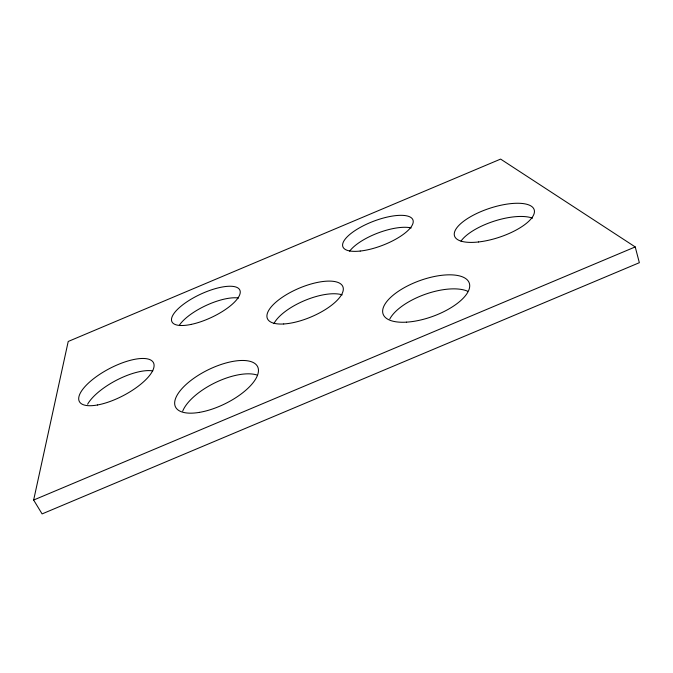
<?xml version="1.0" encoding="UTF-8"?>
<svg xmlns="http://www.w3.org/2000/svg" width="673" height="673" viewBox="0 0 673 673"><rect width="100%" height="100%" fill="white"/><g stroke="black" fill="none" stroke-linecap="round" stroke-linejoin="round"><path stroke-width="1.01" d="M33.65 500.039L68.217 341.472L500.619 159.089L635.219 246.932L639.35 262.697L42.096 513.911L33.65 500.039L635.219 246.932M182.686 411.153A45.436 19.483 -26.3 0 1 215.015 382.777A45.436 19.483 -26.3 0 1 256.85 374.97M87.599 404.237A41.575 15.614 -27.9 0 1 117.102 379.9A41.575 15.614 -27.9 0 1 152.805 370.907M389.802 319.002A45.495 19.542 -19.8 0 1 424.974 294.379A45.495 19.542 -19.8 0 1 467.626 291.216M273.928 323.646A40.733 16.001 -23 0 1 304.566 300.587A40.733 16.001 -23 0 1 342.212 294.883M349.649 251.189A37.301 13.241 -20.9 0 1 378.167 232.925A37.301 13.241 -20.9 0 1 411.253 227.937M460.997 241.127A41.692 15.698 -18.1 0 1 494.293 221.114A41.692 15.698 -18.1 0 1 532.52 218.178M179.472 325.076A37.251 13.208 -25.1 0 1 206.535 305.264A37.251 13.208 -25.1 0 1 238.553 298.021M199.536 412.356A45.739 18.962 -26.1 0 0 258.222 368.358A45.739 18.962 -26.1 0 0 191.906 379.69A45.739 18.962 -26.1 0 0 199.536 412.356M97.45 404.986A41.827 15.176 -27.7 0 0 154.092 365.548A41.827 15.176 -27.7 0 0 97.644 375.736A41.827 15.176 -27.7 0 0 97.45 404.986M283.703 323.974A40.977 15.555 -23 0 0 343.222 290.265A40.977 15.555 -23 0 0 288.397 293.495A40.977 15.555 -23 0 0 283.703 323.974M406.416 322.157A45.798 19.021 -19.9 0 0 469.661 284.763A45.798 19.021 -19.9 0 0 402.429 288.734A45.798 19.021 -19.9 0 0 406.416 322.157M360.198 251.054A37.511 12.854 -21 0 0 413.23 221.61A37.511 12.854 -21 0 0 360.291 227.381A37.511 12.854 -21 0 0 360.198 251.054M478.503 241.969A41.945 15.26 -18.3 0 0 534.177 209.724A41.945 15.26 -18.3 0 0 470.334 216.841A41.945 15.26 -18.3 0 0 478.503 241.969M191.317 324.378A37.461 12.821 -25 0 0 240.126 290.938A37.461 12.821 -25 0 0 186.169 302.337A37.461 12.821 -25 0 0 191.317 324.378"/></g></svg>
